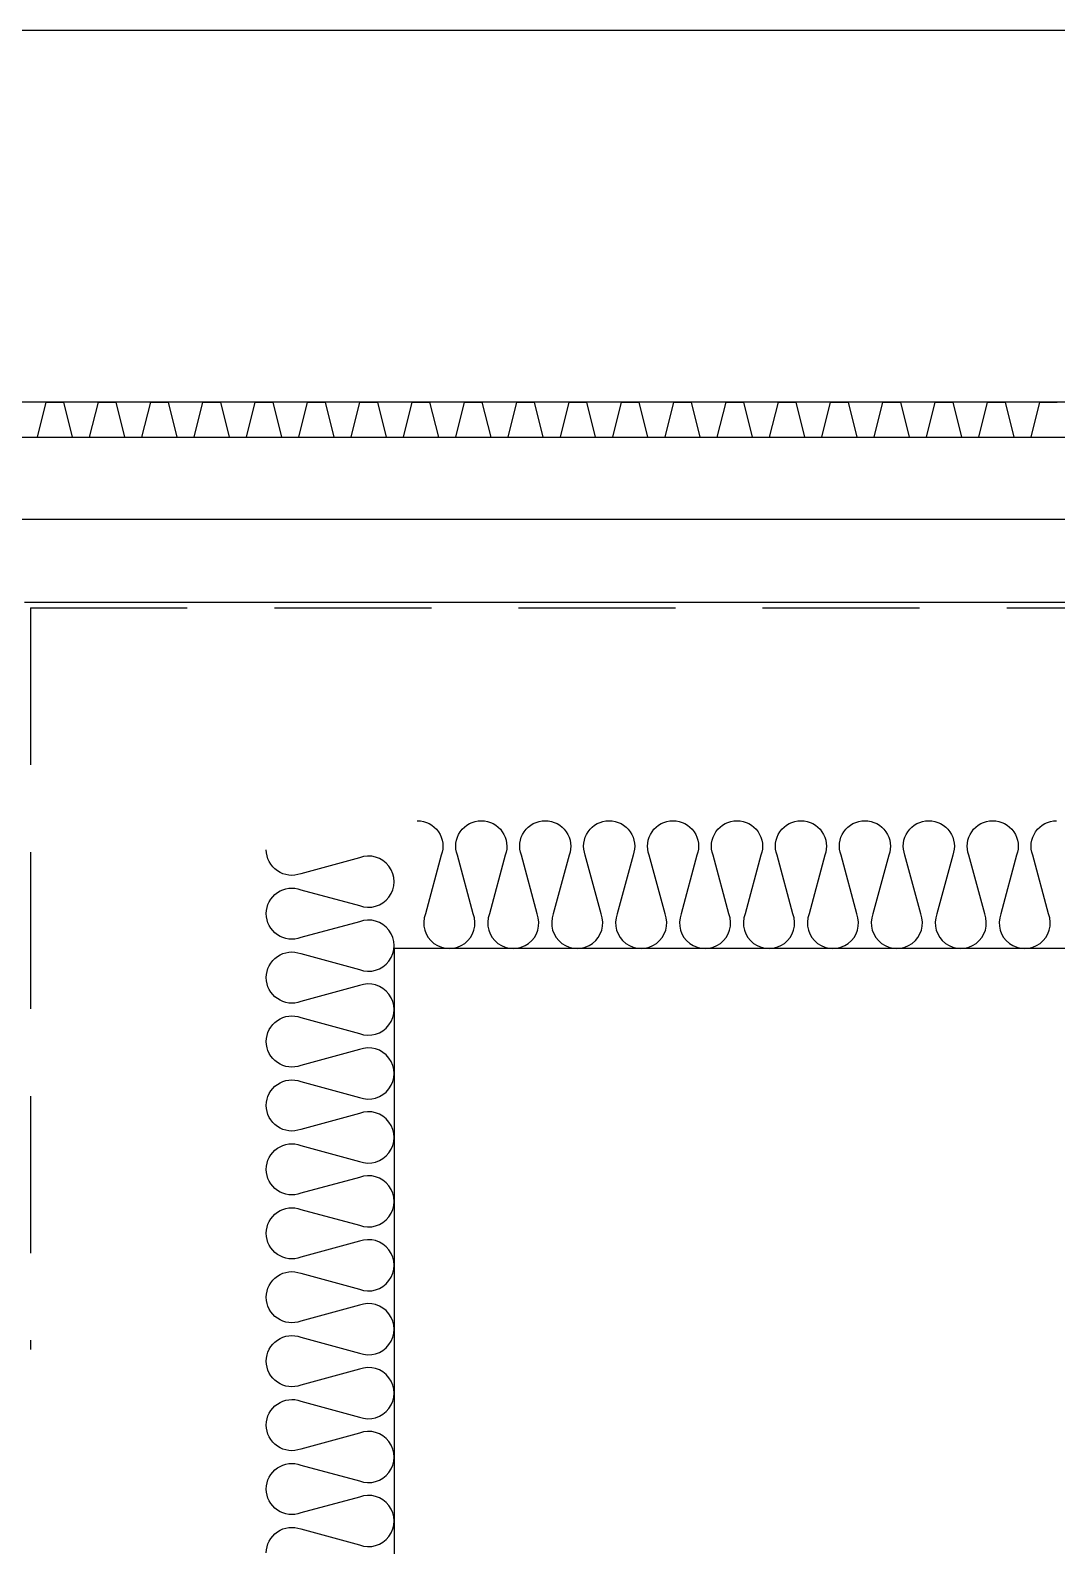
# Model space of a CAD drawing. Header units: millimetres. Extents: x 17311 to 801382, y -242618 to -104888.
# Drawn here: x 158792 to 159675, y -219112 to -217808 of the extents above; entities that cross this region are included whole.
import ezdxf

# ---------------------------------------------------------------- set-up
doc = ezdxf.new("R2010")
doc.units = ezdxf.units.MM
doc.header["$LTSCALE"] = 250
doc.linetypes.add('HID', pattern=[2.8, 1.8, -1])
for name, color, linetype in [('A-ELE-4', 4, 'Continuous'), ('A-FIN', 6, 'Continuous'), ('A-FIN-8', 8, 'Continuous'), ('A-HAT-WIREMESH', 9, 'g_mesh'), ('A-WP', 1, 'HID'), ('ISL', 251, 'Continuous'), ('배수판', 251, 'Continuous')]:
    doc.layers.add(name, color=color, linetype=linetype)
doc.styles.add('Gdim', font='')
doc.styles.get('Gdim').set_extended_font_data('Dotum')
doc.linetypes.add('g_mesh', pattern='A,10,-0.8,["X",Gdim,S=0.6,R=0,X=-0.15,Y=-0.3],-0.8', length=11.6)

msp = doc.modelspace()

# ---------------------------------------------------------------- linework, layer by layer
at = {"layer": 'A-ELE-4'}
msp.add_line((154895.3, -217808.4), (162090.3, -217808.4), dxfattribs=at)
at = {"layer": 'A-FIN'}
msp.add_line((158687.3, -218158.4), (162987.3, -218158.4, 0), dxfattribs=at)
at = {"layer": 'A-FIN-8'}
msp.add_line((158787.3, -218300.4, 0), (162977, -218300.4, 0), dxfattribs=at)
at = {"layer": 'A-HAT-WIREMESH', "ltscale": 0.6}
msp.add_line((162987.3, -218229.4, 0), (158687.3, -218229.4), dxfattribs=at)
at = {"layer": 'A-WP', "ltscale": 0.3}
for q in [(162980.1, -218305.4, 0), (158792.3, -218943.3)]:
    msp.add_line((158792.3, -218305.4, 0), q, dxfattribs=at)
at = {"layer": 'ISL'}
for p, q in [((159695.3, -218598.4), (159105.3, -218598.4)), ((159105.3, -218598.4), (159105.3, -219968.4))]:
    msp.add_line(p, q, dxfattribs=at)
at = {"layer": 'ISL', "elevation": 0}
for points in [[(159125.2, -218488.4, -0.000078), (159125.2, -218488.4, -0.524856), (159145.8, -218518.2), (159132.2, -218568.6, 1.449198), (159173.3, -218568.6), (159159.7, -218518.2, -0.524856), (159180.2, -218488.4, -0.524856), (159200.8, -218518.2), (159187.2, -218568.6, 1.449198), (159228.3, -218568.6), (159214.7, -218518.2, -0.524856), (159235.2, -218488.4, -0.524856), (159255.8, -218518.2), (159242.2, -218568.6, 1.449198), (159283.3, -218568.6), (159269.7, -218518.2, -0.524856), (159290.2, -218488.4, -0.524856), (159310.8, -218518.2), (159297.2, -218568.6, 1.449198), (159338.3, -218568.6), (159324.7, -218518.2, -0.524856), (159345.2, -218488.4, -0.524856), (159365.8, -218518.2), (159352.2, -218568.6, 1.449198), (159393.3, -218568.6), (159379.7, -218518.2, -0.524856), (159400.2, -218488.4, -0.524856), (159420.8, -218518.2), (159407.2, -218568.6, 1.449198), (159448.3, -218568.6), (159434.7, -218518.2, -0.524856), (159455.2, -218488.4, -0.524856), (159475.8, -218518.2), (159462.2, -218568.6, 1.449198), (159503.3, -218568.6), (159489.7, -218518.2, -0.524856), (159510.2, -218488.4, -0.524856), (159530.8, -218518.2), (159517.2, -218568.6, 1.449198), (159558.3, -218568.6), (159544.7, -218518.2, -0.524856), (159565.2, -218488.4, -0.524856), (159585.8, -218518.2), (159572.2, -218568.6, 1.449198), (159613.3, -218568.6), (159599.7, -218518.2, -0.524856), (159620.2, -218488.4, -0.524856), (159640.8, -218518.2), (159627.2, -218568.6, 1.449198), (159668.3, -218568.6), (159654.7, -218518.2, -0.524856), (159675.2, -218488.4)], [(158995.3, -219118.4, -0.524856), (159025.1, -219097.8), (159075.4, -219111.5, 1.449198), (159075.4, -219070.3), (159025.1, -219084, -0.524856), (158995.3, -219063.4, -0.524856), (159025.1, -219042.8), (159075.4, -219056.5, 1.449198), (159075.4, -219015.3), (159025.1, -219029, -0.524856), (158995.3, -219008.4, -0.524856), (159025.1, -218987.8), (159075.4, -219001.5, 1.449198), (159075.4, -218960.3), (159025.1, -218974, -0.524856), (158995.3, -218953.4, -0.524856), (159025.1, -218932.8), (159075.4, -218946.5, 1.449198), (159075.4, -218905.3), (159025.1, -218919, -0.524856), (158995.3, -218898.4, -0.524856), (159025.1, -218877.8), (159075.4, -218891.5, 1.449198), (159075.4, -218850.3), (159025.1, -218864, -0.524856), (158995.3, -218843.4, -0.524856), (159025.1, -218822.8), (159075.4, -218836.5, 1.449198), (159075.4, -218795.3), (159025.1, -218809, -0.524856), (158995.3, -218788.4, -0.524856), (159025.1, -218767.8), (159075.4, -218781.5, 1.449198), (159075.4, -218740.3), (159025.1, -218754, -0.524856), (158995.3, -218733.4, -0.524856), (159025.1, -218712.8), (159075.4, -218726.5, 1.449198), (159075.4, -218685.3), (159025.1, -218699, -0.524856), (158995.3, -218678.4, -0.524856), (159025.1, -218657.8), (159075.4, -218671.5, 1.449198), (159075.4, -218630.3), (159025.1, -218644, -0.524856), (158995.3, -218623.4, -0.524856), (159025.1, -218602.8), (159075.4, -218616.5, 1.449198), (159075.4, -218575.3), (159025.1, -218589, -0.524856), (158995.3, -218568.4, -0.524856), (159025.1, -218547.8), (159075.4, -218561.5, 1.449198), (159075.4, -218520.3), (159025.1, -218534, -0.524854), (158995.3, -218513.4, -0.524854)]]:
    msp.add_lwpolyline(points, format="xyb", dxfattribs=at)
at = {"layer": '배수판'}
msp.add_line((162855.3, -218128.4), (158687.3, -218128.4, 0), dxfattribs=at)
at = {"layer": '배수판', "elevation": 0}
msp.add_lwpolyline([(158790.8, -218158.4, 0.000796), (158798.3, -218158.4), (158805.8, -218128.4, -0.0016), (158820.8, -218128.4), (158828.3, -218158.4, 0.000796), (158835.8, -218158.4, 0.000796), (158843.3, -218158.4), (158850.8, -218128.4, -0.0016), (158865.8, -218128.4), (158873.3, -218158.4, 0.000796), (158880.8, -218158.4, 0.000796), (158888.3, -218158.4), (158895.8, -218128.4, -0.0016), (158910.8, -218128.4), (158918.3, -218158.4, 0.000796), (158925.8, -218158.4, 0.000796), (158933.3, -218158.4), (158940.8, -218128.4, -0.0016), (158955.8, -218128.4), (158963.3, -218158.4, 0.000796), (158970.8, -218158.4, 0.000796), (158978.3, -218158.4), (158985.8, -218128.4, -0.0016), (159000.8, -218128.4), (159008.3, -218158.4, 0.000796), (159015.8, -218158.4, 0.000796), (159023.3, -218158.4), (159030.8, -218128.4, -0.0016), (159045.8, -218128.4), (159053.3, -218158.4, 0.000796), (159060.8, -218158.4, 0.000796), (159068.3, -218158.4), (159075.8, -218128.4, -0.0016), (159090.8, -218128.4), (159098.3, -218158.4, 0.000796), (159105.8, -218158.4, 0.000796), (159113.3, -218158.4), (159120.8, -218128.4, -0.0016), (159135.8, -218128.4), (159143.3, -218158.4, 0.000796), (159150.8, -218158.4, 0.000796), (159158.3, -218158.4), (159165.8, -218128.4, -0.0016), (159180.8, -218128.4), (159188.3, -218158.4, 0.000796), (159195.8, -218158.4, 0.000796), (159203.3, -218158.4), (159210.8, -218128.4, -0.0016), (159225.8, -218128.4), (159233.3, -218158.4, 0.000796), (159240.8, -218158.4, 0.000796), (159248.3, -218158.4), (159255.8, -218128.4, -0.0016), (159270.8, -218128.4), (159278.3, -218158.4, 0.000796), (159285.8, -218158.4, 0.000796), (159293.3, -218158.4), (159300.8, -218128.4, -0.0016), (159315.8, -218128.4), (159323.3, -218158.4, 0.000796), (159330.8, -218158.4, 0.000796), (159338.3, -218158.4), (159345.8, -218128.4, -0.0016), (159360.8, -218128.4), (159368.3, -218158.4, 0.000796), (159375.8, -218158.4, 0.000796), (159383.3, -218158.4), (159390.8, -218128.4, -0.0016), (159405.8, -218128.4), (159413.3, -218158.4, 0.000796), (159420.8, -218158.4, 0.000796), (159428.3, -218158.4), (159435.8, -218128.4, -0.0016), (159450.8, -218128.4), (159458.3, -218158.4, 0.000796), (159465.8, -218158.4, 0.000796), (159473.3, -218158.4), (159480.8, -218128.4, -0.0016), (159495.8, -218128.4), (159503.3, -218158.4, 0.000796), (159510.8, -218158.4, 0.000796), (159518.3, -218158.4), (159525.8, -218128.4, -0.0016), (159540.8, -218128.4), (159548.3, -218158.4, 0.000796), (159555.8, -218158.4, 0.000796), (159563.3, -218158.4), (159570.8, -218128.4, -0.0016), (159585.8, -218128.4), (159593.3, -218158.4, 0.000796), (159600.8, -218158.4, 0.000796), (159608.3, -218158.4), (159615.8, -218128.4, -0.0016), (159630.8, -218128.4), (159638.3, -218158.4, 0.000796), (159645.8, -218158.4, 0.000796), (159653.3, -218158.4), (159660.8, -218128.4, -0.0016), (159675.8, -218128.4)], format="xyb", dxfattribs=at)

doc.saveas('drawing.dxf')
